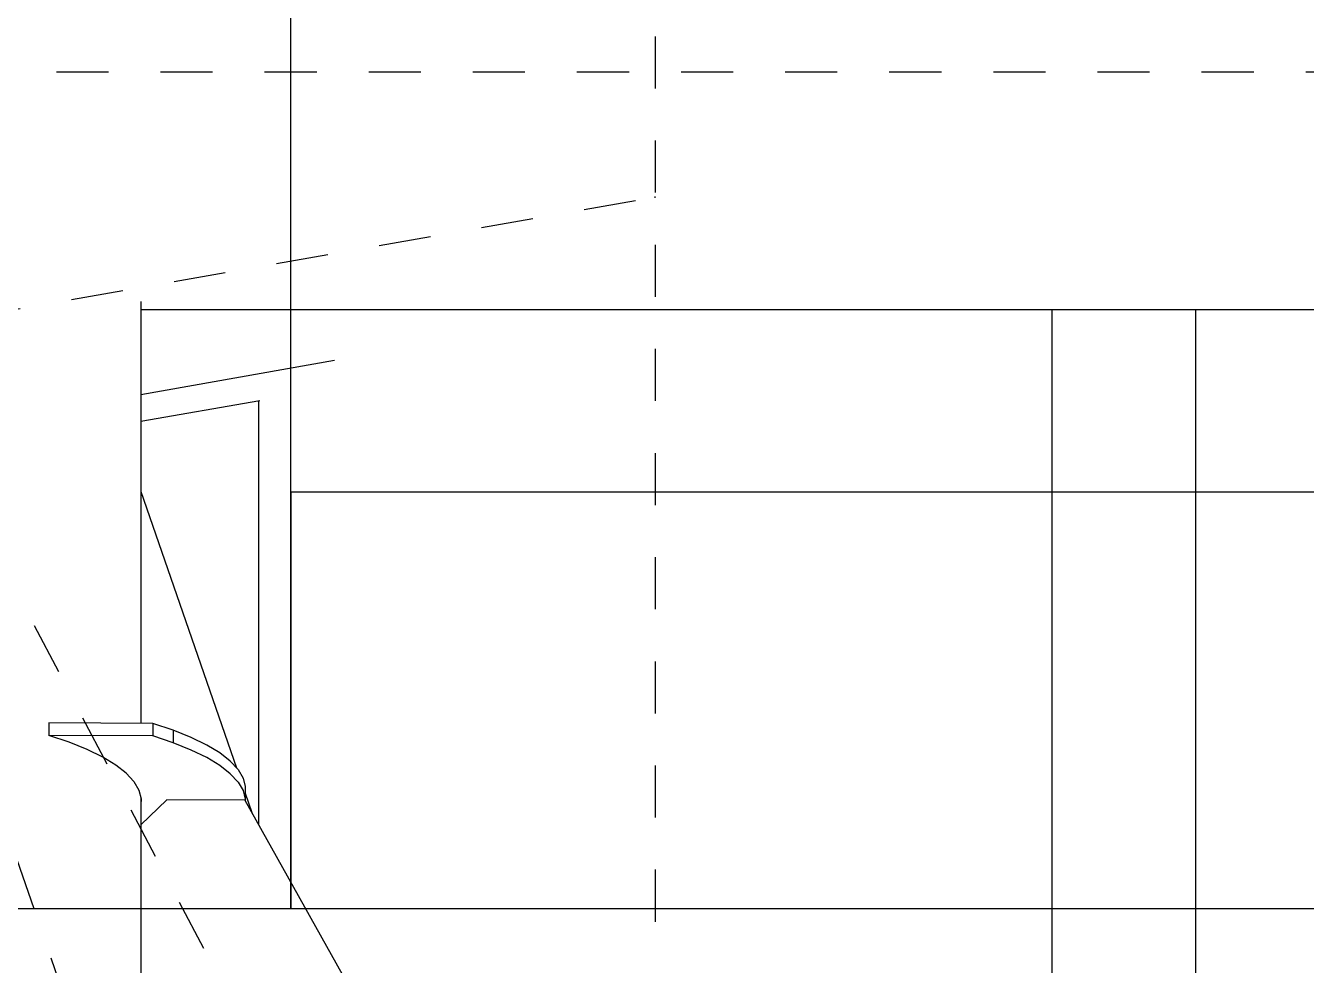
# Model space of a CAD drawing. Header units: millimetres. Extents: x 149919 to 150445, y 136651 to 136866.
# Drawn here: x 150260.754 to 150263.215, y 136848.966 to 136850.771 of the extents above; entities that cross this region are included whole.
import ezdxf

# ---------------------------------------------------------------- set-up
doc = ezdxf.new("R2010")
doc.units = ezdxf.units.MM
doc.header["$LTSCALE"] = 0.25
doc.linetypes.add('CENTER', pattern=[50.8, 31.75, -6.35, 6.35, -6.35])
doc.linetypes.add('XKITLINE00', pattern=[0])

# ---------------------------------------------------------------- blocks, each defined once
blk = doc.blocks.new('çatıı')
at = {"color": 5, "linetype": 'XKITLINE00'}
for p, q in [((11945, 19950.27), (11945, 20236.35)), ((11945, 19870.28), (11945, 20236.35)), ((12265, 19950.27), (11945, 19950.27)), ((11945, 19950.27), (11945, 19870.27)), ((12091.2, 19950.27), (11945, 19950.27)), ((12118.8, 19950.27), (12091.2, 19950.27)), ((12118.8, 19950.27), (12091.2, 19950.27)), ((12265, 19950.27), (12118.8, 19950.27)), ((12265, 19950.27), (12118.8, 19950.27)), ((11945, 19870.28), (11865, 19870.28)), ((12091.2, 19870.27), (11945, 19870.27)), ((12265, 19870.27), (12091.2, 19870.27))]:
    blk.add_line(p, q, dxfattribs=at)
at = {"color": 8, "linetype": 'CENTER'}
for p, q in [((12015, 20197.81), (12015, 18543.85)), ((11840, 20030.97), (12370, 19020.27)), ((11840, 20030.97), (12015, 19525.62)), ((12370, 20030.97), (11840, 20030.97)), ((11469.5, 19911.27), (12015, 20006.95)), ((11469.5, 19911.27), (12015, 20006.95))]:
    blk.add_line(p, q, dxfattribs=at)
at = {"color": 8, "linetype": 'XKITLINE00'}
for p, q in [((11916.2, 19986.9), (11916.2, 19905.91)), ((12293.8, 19985.33), (11916.2, 19985.33)), ((12091.2, 19985.39), (12091.2, 19601.11)), ((12118.8, 19985.39), (12118.8, 19548.47)), ((11953.43, 19975.55), (11916.2, 19969.01)), ((11939.04, 19967.84), (11916.2, 19963.84)), ((11938.8, 19967.8), (11938.8, 19886.55)), ((11916.2, 19950.45), (11934.58, 19897.37)), ((11918.52, 19905.89), (11898.52, 19905.99)), ((11898.52, 19905.99), (11898.52, 19903.57)), ((11922.42, 19904.58), (11918.52, 19905.89)), ((11918.52, 19905.89), (11918.52, 19903.48)), ((11902.43, 19902.26), (11898.52, 19903.57)), ((11918.52, 19903.48), (11898.52, 19903.57)), ((11922.42, 19902.17), (11918.52, 19903.48)), ((11925.89, 19903.19), (11922.42, 19904.58)), ((11922.42, 19904.58), (11922.42, 19902.17)), ((11928.88, 19901.73), (11925.89, 19903.19)), ((11905.89, 19900.87), (11902.43, 19902.26)), ((11908.89, 19899.41), (11905.89, 19900.87)), ((11925.89, 19900.78), (11922.42, 19902.17)), ((11928.88, 19899.32), (11925.89, 19900.78)), ((11931.39, 19900.21), (11928.88, 19901.73)), ((11911.4, 19897.89), (11908.89, 19899.41)), ((11931.39, 19897.8), (11928.88, 19899.32)), ((11933.4, 19898.64), (11931.39, 19900.21)), ((11933.4, 19898.64), (11934.89, 19897.03)), ((11913.4, 19896.32), (11911.4, 19897.89)), ((11913.4, 19896.32), (11914.89, 19894.71)), ((11933.4, 19896.23), (11931.39, 19897.8)), ((11933.4, 19896.23), (11934.89, 19894.62)), ((11934.89, 19897.03), (11935.85, 19895.4)), ((11914.89, 19894.71), (11915.85, 19893.08)), ((11915.85, 19893.08), (11916.27, 19891.43)), ((11934.89, 19894.62), (11935.85, 19892.98)), ((11935.85, 19895.4), (11936.27, 19893.75)), ((11936.27, 19893.75), (11936.27, 19891.34)), ((11916.2, 19891.73), (11916.2, 19802.04)), ((11916.27, 19891.43), (11916.2, 19890.32)), ((11921.23, 19891.22), (11916.23, 19886.42)), ((11936.22, 19891.15), (11921.23, 19891.22)), ((11935.85, 19892.98), (11936.27, 19891.34)), ((11936.22, 19891.15), (11967.84, 19834.57)), ((11936.27, 19891.34), (11936.25, 19891.1)), ((11936.27, 19892.48), (11937.56, 19888.77)), ((11916.23, 19886.42), (11916.2, 19886.08)), ((11916.23, 19886.42), (11916.23, 19802.04))]:
    blk.add_line(p, q, dxfattribs=at)
blk.add_circle((12015, 20006.95), 0.05, dxfattribs=at)
blk.add_circle((12015, 20006.95), 0.05, dxfattribs=at)

msp = doc.modelspace()

# ---------------------------------------------------------------- block references
at = {"xscale": 0.009999943142843078, "yscale": 0.009999943142843078, "zscale": 0.009999943142843078}
msp.add_blockref('çatıı', (150141.8141, 136650.3731), dxfattribs=at)

doc.saveas('drawing.dxf')
